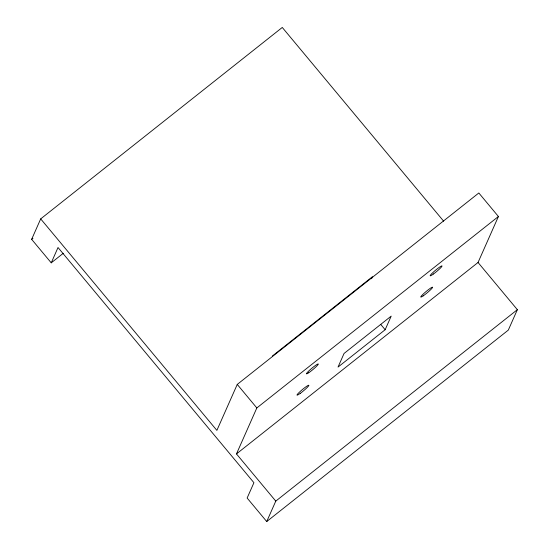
<?xml version="1.0" encoding="UTF-8"?>
<svg xmlns="http://www.w3.org/2000/svg" width="549" height="549" viewBox="0 0 549 549"><rect width="100%" height="100%" fill="white"/><g stroke="black" fill="none" stroke-linecap="round" stroke-linejoin="round"><path stroke-width="0.82" d="M63.307 253.274L51.235 262.841L31.643 239.323L40.695 218.886L282.275 27.45L443.633 221.172M51.235 262.841L58.022 247.517L253.926 482.708L247.132 498.032L266.725 521.55L508.305 330.114L517.357 309.677L478.042 262.477L498.417 216.505L478.824 192.987L237.25 384.424L216.876 430.395L40.695 218.886M266.725 521.55L275.783 501.113L236.468 453.913L256.836 407.941L498.417 216.505M371.584 278.714L372.49 276.669L272.325 356.047M385.158 329.729L391.197 316.107L344.058 353.46L338.026 367.082L385.158 329.729L380.807 324.5M31.643 239.323L32.974 238.266M236.468 453.913L478.042 262.477M275.783 501.113L517.357 309.677M237.25 384.424L256.836 407.941M308.737 372.737A7.7 0.844 -39.8 0 0 318.255 364.248A7.7 0.844 -39.8 0 0 310.103 369.745A7.7 0.844 -39.8 0 0 308.737 372.737M433.47 273.985A7.7 0.844 -39.8 0 0 442.027 265.949A7.7 0.844 -39.8 0 0 432.797 272.64A7.7 0.844 -39.8 0 0 433.47 273.985M423.204 295.856A7.7 0.844 -39.8 0 0 432.578 287.429A7.7 0.844 -39.8 0 0 424.219 293.145A7.7 0.844 -39.8 0 0 423.204 295.856M300.221 393.386A7.7 0.844 -39.8 0 0 308.867 385.302A7.7 0.844 -39.8 0 0 299.713 391.904A7.7 0.844 -39.8 0 0 300.221 393.386"/></g></svg>
